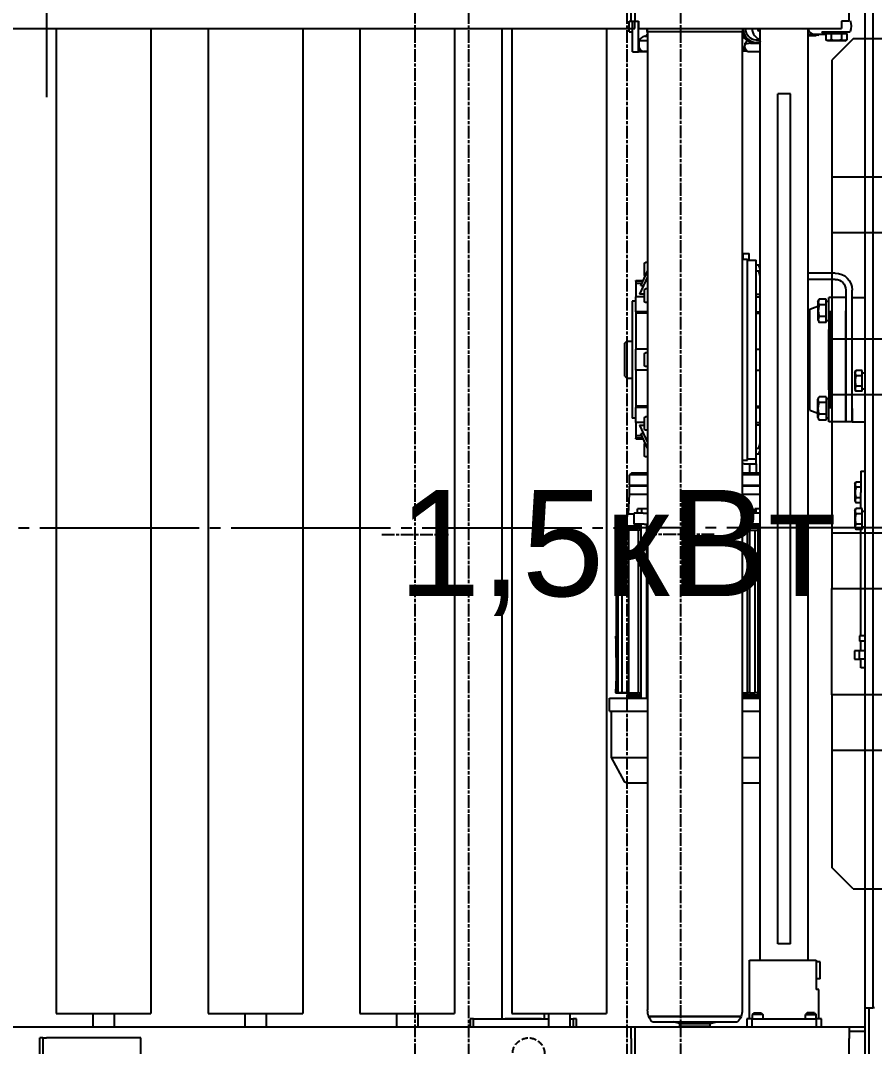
# Model space of a CAD drawing. Header units: millimetres. Extents: x -383313 to -161684, y -117025 to 99224.
# Drawn here: x -328167 to -327364, y 31236 to 32202 of the extents above; entities that cross this region are included whole.
import ezdxf

# ---------------------------------------------------------------- set-up
doc = ezdxf.new("R2010")
doc.units = ezdxf.units.MM
doc.header["$MEASUREMENT"] = 0
for name, pattern in [('AM_ISO08W050', [18, 12, -1.5, 3, -1.5]), ('DASHED', [0.75, 0.5, -0.25]), ('ESKD_shtrih', [4, 3, -1]), ('ESKD_shtrihpunktir', [18, 15, -1, 1, -1])]:
    doc.linetypes.add(name, pattern=pattern)
doc.layers.get('Defpoints').update_dxf_attribs({"color": 31})
for name, color, linetype in [('001__КОНСТРУКТИВ__размеры внутр.', 7, 'Continuous'), ('PV-55E8', 7, 'Continuous'), ('Робот', 30, 'Continuous')]:
    doc.layers.add(name, color=color, linetype=linetype)
doc.layers.add('AM_7', color=4, linetype='AM_ISO08W050', lineweight=25)
doc.styles.add('PSTUDIO', font='arial.ttf')
doc.dimstyles.new('PS_TICK', dxfattribs={"dimscale": 100, "dimtxt": 2.5, "dimasz": 1, "dimexe": 2, "dimexo": 2, "dimgap": 1, "dimtad": 1, "dimdec": 0, "dimzin": 0, "dimdsep": 46, "dimtxsty": 'PSTUDIO', "dimblk": 'ARCHTICK', "dimcen": 2, "dimdle": 1.5, "dimse1": 1, "dimse2": 1, "dimadec": 0, "dimazin": 0, "dimtfac": 1, "dimtdec": 0, "dimtix": 1, "dimtmove": 1, "dimatfit": 3, "dimldrblk": 'ARCHTICK', "dimfxl": 1, "dimtolj": 1, "dimtzin": 0, "dimarcsym": 0})

# ---------------------------------------------------------------- blocks, each defined once
blk = doc.blocks.new('паллета1')
at = {"color": 44}
for p, q in [((130, -600), (130, 600)), ((182.5, 600), (182.5, -600)), ((282.5, -600), (282.5, 600)), ((335, 600), (335, -600)), ((465, -600), (465, 600)), ((517.5, -600), (517.5, 600)), ((617.5, 600), (617.5, -600)), ((670, 600), (670, -600)), ((0, 580), (0, -580)), ((800, -580), (800, 580)), ((0, -580), (20, -600)), ((800, -580), (780, -600)), ((20, -600), (130, -600)), ((130, -600), (182.5, -600)), ((182.5, -600), (282.5, -600)), ((282.5, -600), (335, -600)), ((335, -600), (465, -600)), ((465, -600), (517.5, -600)), ((617.5, -600), (517.5, -600)), ((617.5, -600), (670, -600)), ((670, -600), (780, -600))]:
    blk.add_line(p, q, dxfattribs=at)
blk = doc.blocks.new('A$Cd2819ec4')
at = {"layer": 'AM_7'}
for p, q in [((725.21, 199.42), (-722.94, 199.42)), ((0, -31.45), (0, 31.45)), ((707, 0), (-708.67, 0))]:
    blk.add_line(p, q, dxfattribs=at)
blk = doc.blocks.new('*U123')
at = {"color": 1, "linetype": 'ESKD_shtrihpunktir', "ltscale": 10}
blk.add_line((15.5, 6.62), (-1484.5, 6.62), dxfattribs=at)
at = {"layer": 'PV-55E8', "color": 3}
for p, q in [((-1264.5, 458.27), (-1264.5, 533.27)), ((-1260.5, 533.27), (-1260.5, 458.27)), ((-1484.5, 487.32), (-1484.5, 526.62)), ((-1279.5, 526.62), (-1279.5, 487.32)), ((-1484.5, 487.32), (-1484.5, 476.62)), ((-1279.5, 476.62), (-1279.5, 487.32)), ((-1279.5, 476.62), (-1484.5, 476.62)), ((-1279.5, 476.62), (-1484.5, 476.62)), ((-1438.7, 475.62), (-1410.3, 475.62)), ((-1438.7, 475.62), (-1438.7, 473.12)), ((-1434, 476.62), (-1434.5, 476.12)), ((-1434.5, 476.12), (-1424.5, 476.12)), ((-1434.5, 475.62), (-1434.5, 476.12)), ((-1424.5, 476.12), (-1414.5, 476.12)), ((-1415, 476.62), (-1414.5, 476.12)), ((-1414.5, 475.62), (-1414.5, 476.12)), ((-1410.3, 475.62), (-1410.3, 473.12)), ((-1375.5, 468.62), (-1375.5, 476.62)), ((-1370.5, 476.62), (-1370.5, 468.62)), ((-1310.5, 468.62), (-1310.5, 476.62)), ((-1305.5, 476.62), (-1305.5, 468.62)), ((-1264.5, 480.62), (-1279.5, 480.62)), ((-1264.5, 476.62), (-1279.5, 476.62)), ((-1468, 466.62), (-1381, 466.62)), ((-1424.5, 466.62), (-1468, 466.62)), ((-1464.5, 471.62), (-1384.5, 471.62)), ((-1438.7, 473.12), (-1445.13, 471.62)), ((-1438.7, 473.12), (-1410.3, 473.12)), ((-1381, 466.62), (-1424.5, 466.62)), ((-1410.3, 473.12), (-1403.87, 471.62)), ((-1370.5, 468.62), (-1375.5, 468.62)), ((-1373, 468.62), (-1373, 413.62)), ((-1370.5, 464.72), (-1370.5, 468.62)), ((-1370.5, 468.62), (-1310.5, 468.62)), ((-1360.5, 464.72), (-1370.5, 464.72)), ((-1368.9, 463.12), (-1370.5, 464.72)), ((-1362.1, 463.12), (-1360.5, 464.72)), ((-1360.5, 464.72), (-1360.5, 468.62)), ((-1320.5, 468.62), (-1320.5, 464.72)), ((-1320.5, 464.72), (-1310.5, 464.72)), ((-1318.9, 463.12), (-1320.5, 464.72)), ((-1312.1, 463.12), (-1310.5, 464.72)), ((-1310.5, 468.62), (-1310.5, 464.72)), ((-1305.5, 468.62), (-1310.5, 468.62)), ((-1308, 468.62), (-1308, 441.12)), ((-1469, -460.38), (-1469, 460.38)), ((-1380, -460.38), (-1380, 460.38)), ((-1368.9, 463.12), (-1362.1, 463.12)), ((-1312.1, 463.12), (-1318.9, 463.12)), ((-1264.5, -531.73), (-1264.5, 458.27)), ((-1264.5, 458.27), (-1257, 458.27)), ((-1257, -531.73), (-1257, 458.27)), ((-1255.55, 458.27), (-1257, 458.27)), ((-1310.5, 413.62), (-1310.5, 441.12)), ((-1308, 441.12), (-1310.5, 441.12)), ((-1306.5, 431.12), (-1310.5, 431.12)), ((-1306.5, 431.12), (-1306.5, 415.12)), ((-1373, 413.62), (-1310.5, 413.62)), ((-1363, 413.62), (-1363, -463.38)), ((-1318, 413.62), (-1318, -463.38)), ((-1306.5, 415.12), (-1310.5, 415.12)), ((-1346.5, 398.12), (-1346.5, -401.88)), ((-1334.5, 398.12), (-1346.5, 398.12)), ((-1334.5, 398.12), (-1334.5, -401.88)), ((-1490.85, 245.2), (-1503, 222.77)), ((-1469, 246.77), (-1488.21, 246.77)), ((-1363, 246.77), (-1380, 246.77)), ((-1503, 222.77), (-1469, 222.77)), ((-1503, 222.77), (-1503, 179.27)), ((-1380, 222.77), (-1363, 222.77)), ((-1505, 179.27), (-1469, 179.27)), ((-1505, 179.27), (-1505, 166.77)), ((-1380, 179.27), (-1363, 179.27)), ((-1505, 166.77), (-1469, 166.77)), ((-1488.5, 163.77), (-1488.5, 165.77)), ((-1488.5, 165.77), (-1475.51, 165.77)), ((-1488.25, 165.77), (-1488.3, 166.77)), ((-1475.51, 3.27), (-1475.51, 166.77)), ((-1469.9, 166.77), (-1469.9, 3.27)), ((-1469.9, 165.77), (-1469, 165.77)), ((-1380, 166.77), (-1363, 166.77)), ((-1380, 165.77), (-1365.25, 165.77)), ((-1365.25, 3.27), (-1365.25, 166.77)), ((-1499.36, 161.97), (-1485.9, 161.97)), ((-1499.36, 161.97), (-1499.36, 161.77)), ((-1498.73, 146.87), (-1499.36, 161.77)), ((-1498.01, 161.77), (-1498.08, 161.77)), ((-1496.9, 161.77), (-1498.01, 161.77)), ((-1496.17, 161.77), (-1496.9, 161.77)), ((-1496.9, 8.77), (-1496.9, 161.77)), ((-1493.16, 161.77), (-1496.17, 161.77)), ((-1493.16, 8.77), (-1493.16, 161.77)), ((-1487.13, 161.77), (-1493.16, 161.77)), ((-1488.5, 163.77), (-1475.51, 163.77)), ((-1486.25, 161.97), (-1488.5, 163.77)), ((-1487.13, 8.77), (-1487.13, 161.77)), ((-1486.39, 161.77), (-1487.13, 161.77)), ((-1486.39, 161.77), (-1477.99, 161.77)), ((-1485.9, 161.97), (-1485.65, 161.77)), ((-1477.25, 161.77), (-1477.99, 161.77)), ((-1477.99, 8.77), (-1477.99, 161.77)), ((-1477.25, 161.77), (-1475.51, 161.77)), ((-1469.9, 163.77), (-1469, 163.77)), ((-1469.9, 161.77), (-1469, 161.77)), ((-1380, 163.77), (-1365.25, 163.77)), ((-1380, 161.77), (-1374.99, 161.77)), ((-1374.99, 161.77), (-1374.99, 8.77)), ((-1374.76, 161.77), (-1374.99, 161.77)), ((-1374.76, 161.77), (-1374.01, 161.77)), ((-1373.99, 161.77), (-1374.01, 161.77)), ((-1373.24, 161.77), (-1373.99, 161.77)), ((-1373.24, 161.77), (-1373, 161.77)), ((-1373, 161.77), (-1368.05, 161.77)), ((-1373, 8.77), (-1373, 161.77)), ((-1368.05, 8.77), (-1368.05, 161.77)), ((-1365.25, 161.77), (-1368.05, 161.77)), ((-1498.74, 8.77), (-1498.74, 147.05)), ((-1264.5, 138.27), (-1268.5, 138.27)), ((-1268.5, 138.27), (-1268.5, 130.27)), ((-1498.74, 128.69), (-1499, 128.68)), ((-1499, 126.68), (-1499, 128.68)), ((-1499, 110.68), (-1499, 126.68)), ((-1274.5, 130.27), (-1269.5, 130.27)), ((-1274.5, 122.27), (-1274.5, 130.27)), ((-1264.5, 130.27), (-1269.5, 130.27)), ((-1269.5, 130.27), (-1269.5, 122.27)), ((-1264.5, 130.27), (-1268.5, 130.27)), ((-1269.5, 122.27), (-1274.5, 122.27)), ((-1264.5, 122.27), (-1269.5, 122.27)), ((-1268.5, 122.27), (-1268.5, 113.27)), ((-1499, 110.68), (-1499, 108.68)), ((-1498.74, 108.68), (-1499, 108.68)), ((-1269.5, 108.27), (-1269.5, 113.27)), ((-1264.5, 113.27), (-1269.5, 113.27)), ((-1264.5, 108.27), (-1269.5, 108.27)), ((-1268.5, 108.27), (-1268.5, 8.08)), ((-1498.74, 63.78), (-1499, 63.77)), ((-1499, 63.77), (-1499, 61.77)), ((-1499, 45.77), (-1499, 61.77)), ((-1499, 45.77), (-1499, 43.77)), ((-1498.74, 43.76), (-1499, 43.77)), ((-1498.74, 8.77), (-1498.01, 8.77)), ((-1498.01, 8.77), (-1496.9, 8.77)), ((-1496.9, 8.77), (-1496.17, 8.77)), ((-1496.17, 8.77), (-1493.16, 8.77)), ((-1493.16, 8.77), (-1487.13, 8.77)), ((-1488.75, 4.77), (-1475.51, 4.77)), ((-1488.25, -6.73), (-1488.75, 4.77)), ((-1486, 8.77), (-1488.5, 6.77)), ((-1488.5, 4.77), (-1488.5, 6.77)), ((-1475.51, 6.77), (-1488.5, 6.77)), ((-1487.13, 8.77), (-1486.39, 8.77)), ((-1477.99, 8.77), (-1486.39, 8.77)), ((-1481.64, 3.27), (-1481.86, 3.27)), ((-1481.86, -7.23), (-1481.86, 3.27)), ((-1473.34, 3.27), (-1481.64, 3.27)), ((-1477.99, 8.77), (-1477.25, 8.77)), ((-1475.51, 8.77), (-1477.25, 8.77)), ((-1472.22, 3.27), (-1473.34, 3.27)), ((-1472.22, 3.27), (-1469, 3.27)), ((-1469, 8.77), (-1469.9, 8.77)), ((-1469, 6.77), (-1469.9, 6.77)), ((-1469.9, 4.77), (-1469, 4.77)), ((-1380, 8.77), (-1374.99, 8.77)), ((-1365.25, 6.77), (-1380, 6.77)), ((-1380, 4.77), (-1366.24, 4.77)), ((-1374.99, 8.77), (-1374.76, 8.77)), ((-1374.01, 8.77), (-1374.76, 8.77)), ((-1363.91, 3.27), (-1374.43, 3.27)), ((-1374.43, -7.23), (-1374.43, 3.27)), ((-1374.01, 8.77), (-1373.99, 8.77)), ((-1373.99, 8.77), (-1373.24, 8.77)), ((-1373, 8.77), (-1373.24, 8.77)), ((-1373, 8.77), (-1368.05, 8.77)), ((-1368.05, 8.77), (-1365.25, 8.77)), ((-1366.24, 4.77), (-1365.25, 4.77)), ((-1363, 3.27), (-1363.91, 3.27)), ((-1274, 6.27), (-1272.95, 8.08)), ((-1274, -9.73), (-1274, 6.27)), ((-1267, 8.08), (-1272.95, 8.08)), ((-1267, 3.18), (-1272.95, 3.18)), ((-1267, 8.08), (-1267, 3.18)), ((-1267, 5.77), (-1264.5, 5.77)), ((-1267, 3.18), (-1267, -6.64)), ((-1488.25, -6.73), (-1481.86, -6.73)), ((-1486.25, -25.23), (-1487.25, -6.73)), ((-1481.86, -7.23), (-1481.64, -7.23)), ((-1473.34, -7.23), (-1481.64, -7.23)), ((-1478.49, -7.23), (-1478.49, -11.23)), ((-1474.42, -7.23), (-1474.42, -11.23)), ((-1473.34, -7.23), (-1472.22, -7.23)), ((-1472.22, -7.23), (-1469, -7.23)), ((-1380, -6.73), (-1374.43, -6.73)), ((-1363.91, -7.23), (-1374.43, -7.23)), ((-1368.23, -7.23), (-1368.23, -11.23)), ((-1366.75, -7.23), (-1366.75, -11.23)), ((-1363.91, -7.23), (-1363, -7.23)), ((-1267, -6.64), (-1272.95, -6.64)), ((-1267, -6.64), (-1267, -11.55)), ((-1267, -9.23), (-1264.5, -9.23)), ((-1474.42, -11.23), (-1478.49, -11.23)), ((-1469, -11.23), (-1474.42, -11.23)), ((-1366.75, -11.23), (-1368.23, -11.23)), ((-1363, -11.23), (-1366.75, -11.23)), ((-1274, -9.73), (-1272.95, -11.55)), ((-1274, -18.73), (-1272.95, -16.92)), ((-1274, -34.73), (-1274, -18.73)), ((-1267, -11.55), (-1272.95, -11.55)), ((-1268.5, -16.92), (-1272.95, -16.92)), ((-1268.5, -11.55), (-1268.5, -26.73)), ((-1486.25, -25.23), (-1469, -25.23)), ((-1486, -25.23), (-1486, -32.73)), ((-1380, -25.23), (-1367.95, -25.23)), ((-1367.95, -25.23), (-1363, -25.23)), ((-1268.5, -21.82), (-1272.95, -21.82)), ((-1268.5, -46.73), (-1268.5, -26.73)), ((-1469, -32.73), (-1486, -32.73)), ((-1485.5, -33.23), (-1486, -32.73)), ((-1485.5, -33.23), (-1486, -33.73)), ((-1486, -33.73), (-1469, -33.73)), ((-1486, -33.73), (-1486, -43.23)), ((-1485.5, -33.23), (-1469, -33.23)), ((-1469, -33.23), (-1485.5, -33.23)), ((-1368.13, -32.73), (-1380, -32.73)), ((-1380, -33.23), (-1368.47, -33.23)), ((-1363, -33.23), (-1380, -33.23)), ((-1380, -33.73), (-1363, -33.73)), ((-1368.47, -33.23), (-1363, -33.23)), ((-1363, -32.73), (-1368.13, -32.73)), ((-1274, -34.73), (-1272.95, -36.55)), ((-1268.5, -31.64), (-1272.95, -31.64)), ((-1268.5, -36.55), (-1272.95, -36.55)), ((-1469, -43.23), (-1486, -43.23)), ((-1484, -45.23), (-1486, -43.23)), ((-1484, -45.23), (-1469, -45.23)), ((-1363, -43.23), (-1380, -43.23)), ((-1380, -45.23), (-1363, -45.23)), ((-1373, -53.73), (-1373, -45.23)), ((-1367, -53.73), (-1367, -45.23)), ((-1268.5, -46.73), (-1264.5, -46.73)), ((-1378.21, -53.73), (-1380, -53.73)), ((-1380, -57.23), (-1375, -57.23)), ((-1378.21, -53.73), (-1367.18, -53.73)), ((-1375, -57.23), (-1375, -246.23)), ((-1367, -53.73), (-1367.18, -53.73)), ((-1367, -53.73), (-1367, -58.23)), ((-1472, -61.33), (-1472, -72.13)), ((-1469, -60.33), (-1471, -60.33)), ((-1375, -58.23), (-1367, -58.23)), ((-1367, -58.23), (-1367, -245.23)), ((-1367, -62.93), (-1364.5, -62.93)), ((-1364.5, -62.93), (-1363, -66.15)), ((-1480, -77.23), (-1480, -77.9)), ((-1480, -77.23), (-1473.17, -77.23)), ((-1476.51, -89.99), (-1469, -73.89)), ((-1469, -68.29), (-1475.55, -82.34)), ((-1367, -68.53), (-1364.5, -68.53)), ((-1364.5, -68.53), (-1363, -72.96)), ((-1480, -79.92), (-1480, -77.9)), ((-1473.48, -77.9), (-1480, -77.9)), ((-1480, -92.46), (-1480, -79.92)), ((-1474.42, -79.92), (-1480, -79.92)), ((-1475.55, -82.34), (-1472.94, -82.34)), ((-1472, -86.23), (-1472, -97.03)), ((-1469, -85.23), (-1471, -85.23)), ((-1480, -92.46), (-1480, -106.6)), ((-1472, -92.46), (-1480, -92.46)), ((-1476.51, -89.99), (-1472, -89.99)), ((-1363, -89.99), (-1367, -89.99)), ((-1367, -92.46), (-1363, -92.46)), ((-1309, -97.27), (-1307.57, -94.8)), ((-1301, -94.8), (-1307.57, -94.8)), ((-1301, -100.28), (-1301, -94.8)), ((-1298.5, -93.23), (-1298.5, -114.57)), ((-1296.5, -93.23), (-1298.5, -93.23)), ((-1282.5, -93.23), (-1296.5, -93.23)), ((-1282.5, -93.23), (-1282.5, -105.73)), ((-1276.5, -93.23), (-1282.5, -93.23)), ((-1282.5, -105.73), (-1282.5, -93.23)), ((-1276.5, -93.23), (-1276.5, -105.73)), ((-1276.5, -105.73), (-1276.5, -93.23)), ((-1276.5, -93.23), (-1264.5, -93.23)), ((-1483.5, -206.73), (-1483.5, -96.73)), ((-1480, -96.73), (-1483.5, -96.73)), ((-1469, -98.03), (-1471, -98.03)), ((-1316.5, -104.18), (-1309, -101.45)), ((-1316.5, -104.18), (-1316.5, -199.28)), ((-1309, -97.27), (-1309, -114.27)), ((-1301, -100.28), (-1307.57, -100.28)), ((-1298.5, -96.77), (-1301, -96.77)), ((-1301, -111.25), (-1301, -100.28)), ((-1296.5, -105.73), (-1296.5, -197.73)), ((-1282.5, -217.23), (-1282.5, -105.73)), ((-1282.5, -105.73), (-1282.5, -197.73)), ((-1276.5, -105.73), (-1276.5, -217.23)), ((-1276.5, -105.73), (-1276.5, -197.73)), ((-1480, -108.03), (-1480, -106.6)), ((-1469, -106.6), (-1480, -106.6)), ((-1480, -141.73), (-1480, -108.03)), ((-1469, -108.03), (-1480, -108.03)), ((-1367, -106.6), (-1363, -106.6)), ((-1367, -108.03), (-1363, -108.03)), ((-1309, -114.27), (-1307.57, -116.74)), ((-1301, -111.25), (-1307.57, -111.25)), ((-1301, -116.74), (-1301, -111.25)), ((-1298.5, -114.77), (-1301, -114.77)), ((-1298.5, -123.35), (-1298.5, -114.57)), ((-1316.5, -121.98), (-1318, -121.98)), ((-1301, -116.74), (-1307.57, -116.74)), ((-1298.5, -123.35), (-1298.5, -180.11)), ((-1274, -123.73), (-1272.95, -121.92)), ((-1274, -139.73), (-1274, -123.73)), ((-1267, -121.92), (-1272.95, -121.92)), ((-1267, -121.92), (-1267, -126.82)), ((-1267, -124.23), (-1264.5, -124.23)), ((-1490.53, -136.23), (-1488.53, -134.23)), ((-1488.53, -169.23), (-1488.53, -134.23)), ((-1488.53, -134.23), (-1483.5, -134.23)), ((-1298.5, -128.13), (-1296.5, -128.13)), ((-1267, -126.82), (-1272.95, -126.82)), ((-1267, -126.82), (-1267, -136.64)), ((-1490.53, -136.23), (-1490.53, -167.23)), ((-1480, -141.73), (-1480, -161.73)), ((-1469, -141.73), (-1480, -141.73)), ((-1367, -141.73), (-1363, -141.73)), ((-1274, -139.73), (-1272.95, -141.55)), ((-1267, -136.64), (-1272.95, -136.64)), ((-1267, -141.55), (-1272.95, -141.55)), ((-1267, -136.64), (-1267, -141.55)), ((-1267, -139.23), (-1264.5, -139.23)), ((-1472, -146.33), (-1472, -157.13)), ((-1469, -145.33), (-1471, -145.33)), ((-1480, -195.43), (-1480, -161.73)), ((-1469, -161.73), (-1480, -161.73)), ((-1469, -158.13), (-1471, -158.13)), ((-1367, -161.73), (-1363, -161.73)), ((-1490.53, -167.23), (-1488.53, -169.23)), ((-1488.53, -169.23), (-1483.5, -169.23)), ((-1316.5, -181.48), (-1318, -181.48)), ((-1298.5, -175.33), (-1296.5, -175.33)), ((-1298.5, -188.89), (-1298.5, -180.11)), ((-1309, -189.19), (-1307.57, -186.72)), ((-1309, -206.19), (-1309, -189.19)), ((-1301, -186.72), (-1307.57, -186.72)), ((-1301, -192.21), (-1307.57, -192.21)), ((-1301, -186.72), (-1301, -192.21)), ((-1301, -188.69), (-1298.5, -188.69)), ((-1301, -192.21), (-1301, -203.18)), ((-1298.5, -188.89), (-1298.5, -210.23)), ((-1480, -196.86), (-1480, -195.43)), ((-1469, -195.43), (-1480, -195.43)), ((-1480, -196.86), (-1480, -211)), ((-1469, -196.86), (-1480, -196.86)), ((-1367, -195.43), (-1363, -195.43)), ((-1367, -196.86), (-1363, -196.86)), ((-1316.5, -199.28), (-1309, -202.01)), ((-1480, -206.73), (-1483.5, -206.73)), ((-1480, -223.54), (-1480, -211)), ((-1472, -211), (-1480, -211)), ((-1472, -206.43), (-1472, -217.23)), ((-1469, -205.43), (-1471, -205.43)), ((-1367, -211), (-1363, -211)), ((-1309, -206.19), (-1307.57, -208.66)), ((-1301, -203.18), (-1307.57, -203.18)), ((-1301, -208.66), (-1307.57, -208.66)), ((-1301, -203.18), (-1301, -208.66)), ((-1301, -206.69), (-1298.5, -206.69)), ((-1296.5, -210.23), (-1298.5, -210.23)), ((-1282.5, -210.23), (-1296.5, -210.23)), ((-1276.5, -210.23), (-1264.5, -210.23)), ((-1472, -213.47), (-1476.51, -213.47)), ((-1469, -229.57), (-1476.51, -213.47)), ((-1472.94, -221.12), (-1475.55, -221.12)), ((-1475.55, -221.12), (-1469, -235.17)), ((-1469, -218.23), (-1471, -218.23)), ((-1367, -213.47), (-1363, -213.47)), ((-1480, -225.56), (-1480, -223.54)), ((-1474.42, -223.54), (-1480, -223.54)), ((-1480, -225.56), (-1480, -226.23)), ((-1473.48, -225.56), (-1480, -225.56)), ((-1480, -226.23), (-1473.17, -226.23)), ((-1472, -231.33), (-1472, -242.13)), ((-1363, -230.5), (-1364.5, -234.93)), ((-1292.5, -227.23), (-1318, -227.23)), ((-1364.5, -234.93), (-1367, -234.93)), ((-1364.5, -240.53), (-1367, -240.53)), ((-1363, -237.31), (-1364.5, -240.53)), ((-1292.5, -233.23), (-1318, -233.23)), ((-1469, -243.13), (-1471, -243.13)), ((-1380, -246.23), (-1375, -246.23)), ((-1379, -246.23), (-1379, -251.73)), ((-1375, -245.23), (-1367, -245.23)), ((-1373.5, -245.23), (-1373.5, -251.73)), ((-1379, -251.73), (-1380, -251.73)), ((-1379, -251.73), (-1373.5, -251.73)), ((-1334.5, -401.88), (-1346.5, -401.88)), ((-1483.28, -441.38), (-1483.28, -470.38)), ((-1483.28, -441.38), (-1477.54, -441.38)), ((-1469, -441.38), (-1477.54, -441.38)), ((-1477.54, -441.38), (-1477.54, -470.38)), ((-1469, -441.88), (-1473.04, -441.88)), ((-1380, -442.38), (-1375.4, -442.38)), ((-1380, -442.72), (-1378.81, -444.18)), ((-1376.87, -444.18), (-1374.99, -441.88)), ((-1374.99, -441.88), (-1363, -441.88)), ((-1477.13, -451.78), (-1477.13, -446.88)), ((-1475.25, -454.08), (-1477.13, -451.78)), ((-1469, -451.78), (-1477.13, -451.78)), ((-1378.65, -444.38), (-1378.38, -444.38)), ((-1378.46, -444.64), (-1378.38, -444.38)), ((-1378.38, -444.38), (-1377.03, -444.38)), ((-1377.15, -449.74), (-1375.23, -452.08)), ((-1368.63, -450.38), (-1377.13, -448.81)), ((-1372.1, -449.74), (-1363, -449.74)), ((-1369.55, -450.38), (-1367.26, -450.38)), ((-1367.26, -452.88), (-1363, -452.88)), ((-1363.17, -451.23), (-1363, -451.02)), ((-1299.5, -451.68), (-1301.31, -452.73)), ((-1301.31, -458.68), (-1301.31, -452.73)), ((-1283.5, -451.68), (-1299.5, -451.68)), ((-1296.41, -458.68), (-1296.41, -452.73)), ((-1286.59, -458.68), (-1286.59, -452.73)), ((-1283.5, -451.68), (-1281.69, -452.73)), ((-1281.69, -458.68), (-1281.69, -452.73)), ((-1486.5, -460.38), (-1484.11, -460.38)), ((-1486.5, -460.38), (-1486.5, -470.38)), ((-1483.28, -460.38), (-1484.11, -460.38)), ((-1477.5, -463.38), (-1286.5, -463.38)), ((-1477.5, -469.68), (-1477.5, -463.38)), ((-1471.19, -456.13), (-1469, -456.13)), ((-1469, -458.17), (-1470.67, -456.13)), ((-1380, -460.38), (-1469, -460.38)), ((-1380, -460.38), (-1469, -460.38)), ((-1318, -457.18), (-1315.82, -457.18)), ((-1308.86, -457.18), (-1315.82, -457.18)), ((-1312.34, -458.08), (-1301.93, -458.08)), ((-1304.44, -460.43), (-1278.52, -460.43)), ((-1301.31, -458.68), (-1296.41, -458.68)), ((-1296.41, -458.68), (-1286.59, -458.68)), ((-1286.59, -458.68), (-1281.69, -458.68)), ((-1286.5, -469.68), (-1286.5, -463.38)), ((-1486.5, -470.38), (-1484.5, -470.38)), ((-1484.5, -470.38), (-1478.2, -470.38)), ((-1484.5, -470.38), (-1484.5, -523.38)), ((-1478.2, -470.38), (-1477.5, -470.38)), ((-1477.5, -470.38), (-1477.5, -469.68)), ((-1286.5, -470.38), (-1286.5, -469.68)), ((-1285.8, -470.38), (-1286.5, -470.38)), ((-1279.5, -470.38), (-1285.8, -470.38)), ((-1279.5, -470.38), (-1279.5, -523.38))]:
    blk.add_line(p, q, dxfattribs=at)
for centre, radius, start, end in [((-1449, 460.38), 20, 161.80513, 180), ((-1450.06, 457.79), 20, 136.2314, 153.78456), ((-1398.94, 457.79), 20, 26.21544, 43.7686), ((-1400, 460.38), 20, 0, 18.19487), ((-1488.21, 243.77), 3, 90, 151.55707), ((-1471, -61.33), 1, 90, 180), ((-1471, -72.13), 1, 180, 255.97012), ((-1471, -86.23), 1, 90, 180), ((-1471, -97.03), 1, 180, 270), ((-1471, -146.33), 1, 90, 180), ((-1471, -157.13), 1, 180, 270), ((-1471, -206.43), 1, 90, 180), ((-1471, -217.23), 1, 180, 270), ((-1292.5, -217.23), 16, 270, 0), ((-1292.5, -217.23), 10, 270, 0), ((-1471, -231.33), 1, 104.02988, 180), ((-1471, -242.13), 1, 180, 270), ((-1464.28, -461.93), 4.97, 161.74254, 196.90661), ((-1384.72, -461.93), 4.97, 343.09339, 18.25746), ((-1291.5, -465.68), 9.5, 132.5369, 146.45226), ((-1291.5, -465.68), 9.5, 33.54774, 47.4631), ((-1291.5, -465.68), 14, 337.97569, 22.02431)]:
    blk.add_arc(centre, radius, start, end, dxfattribs=at)
at = {"layer": 'PV-55E8', "color": 3, "extrusion": (0, 0, -1)}
for centre, major_axis, ratio, start_param, end_param in [((-1497.99, 143.96), (-0.01, 17.89), 0.041905, -1.407681, -0.097744), ((-1473.04, -446.88), (0, 5), 0.819152, -1.570796, 0), ((-1382.86, -449.13), (0, -7), 0.819152, -2.356067, -1.483559), ((-1372.82, -449.13), (0, 7), 0.819152, -0.825153, -0.785526), ((-1369.55, -465.38), (0, 15), 0.819152, -1.016799, -0.480704), ((-1367.26, -465.38), (0, 15), 0.819152, -1.437065, 0), ((-1372.82, -449.13), (0, 7), 0.819152, -1.067618, -0.825153), ((-1367.26, -465.38), (0, 12.5), 0.819152, -1.410106, 0), ((-1369.55, -465.38), (0, 15), 0.819152, -0.480704, 0), ((-1360.95, -465.38), (0, 12.5), 0.819152, -1.410106, -0.201878), ((-1367.26, -465.38), (0, 15), 0.819152, 0, 0.353724), ((-1471.19, -449.13), (0, -7), 0.819152, 0, 0.78527), ((-1457.88, -465.38), (0, 15), 0.819152, -1.437065, -1.13113), ((-1457.88, -465.38), (0, -15), 0.819152, 1.704528, 2.010463), ((-1360.95, -465.38), (0, 6), 0.819152, -1.230959, -0.430944), ((-1312.34, -465.68), (0, 9.5), 0.819152, -0.814426, -0.462955), ((-1312.34, -465.68), (0, 7.6), 0.819152, -1.141274, 0), ((-1312.34, -465.68), (0, -9.5), 0.819152, -2.678638, -2.498092)]:
    blk.add_ellipse(centre, major_axis=major_axis, ratio=ratio, start_param=start_param, end_param=end_param, dxfattribs=at)
at = {"layer": 'PV-55E8', "color": 3}
for points, weights in [([(-1272.95, 3.18), (-1274.37, 5.63), (-1272.95, 8.08)], [1.22364575665, 1.41294441399, 1.22364575665]), ([(-1272.95, -6.64), (-1274.37, -1.73), (-1272.95, 3.18)], [1.22364575665, 1.41294441399, 1.22364575665]), ([(-1272.95, -11.55), (-1274.37, -9.09), (-1272.95, -6.64)], [1.22364575665, 1.41294441399, 1.22364575665]), ([(-1272.95, -21.82), (-1274.37, -19.37), (-1272.95, -16.92)], [1.22364575665, 1.41294441399, 1.22364575665]), ([(-1272.95, -31.64), (-1274.37, -26.73), (-1272.95, -21.82)], [1.22364575665, 1.41294441399, 1.22364575665]), ([(-1272.95, -36.55), (-1274.37, -34.09), (-1272.95, -31.64)], [1.22364575665, 1.41294441399, 1.22364575665]), ([(-1307.57, -94.8), (-1309.16, -97.54), (-1307.57, -100.28)], [1.29573137036, 1.49618171095, 1.29573137036]), ([(-1307.57, -100.28), (-1309.16, -105.77), (-1307.57, -111.25)], [1.29573137036, 1.49618171095, 1.29573137036]), ([(-1307.57, -111.25), (-1309.16, -114), (-1307.57, -116.74)], [1.29573137036, 1.49618171095, 1.29573137036]), ([(-1272.95, -126.82), (-1274.37, -124.37), (-1272.95, -121.92)], [1.22364575665, 1.41294441399, 1.22364575665]), ([(-1272.95, -136.64), (-1274.37, -131.73), (-1272.95, -126.82)], [1.22364575665, 1.41294441399, 1.22364575665]), ([(-1272.95, -141.55), (-1274.37, -139.09), (-1272.95, -136.64)], [1.22364575665, 1.41294441399, 1.22364575665]), ([(-1307.57, -192.21), (-1309.16, -189.47), (-1307.57, -186.72)], [1.29573137036, 1.49618171095, 1.29573137036]), ([(-1307.57, -203.18), (-1309.16, -197.69), (-1307.57, -192.21)], [1.29573137036, 1.49618171095, 1.29573137036]), ([(-1307.57, -208.66), (-1309.16, -205.92), (-1307.57, -203.18)], [1.29573137036, 1.49618171095, 1.29573137036]), ([(-1296.41, -452.73), (-1298.86, -451.31), (-1301.31, -452.73)], [1.22364575665, 1.41294441399, 1.22364575665]), ([(-1286.59, -452.73), (-1291.5, -451.31), (-1296.41, -452.73)], [1.22364575665, 1.41294441399, 1.22364575665]), ([(-1281.69, -452.73), (-1284.14, -451.31), (-1286.59, -452.73)], [1.22364575665, 1.41294441399, 1.22364575665])]:
    blk.add_rational_spline(points, weights, degree=2, dxfattribs=at)
for points, knots in [([(-1318, -456.88), (-1317.44, -456.88), (-1316.88, -456.88), (-1315.63, -456.88), (-1314.94, -456.88), (-1312.93, -456.88), (-1311.67, -456.88), (-1310.46, -456.88)], [0.008804462, 0.008804462, 0.008804462, 0.008804462, 0.010711194, 0.010711194, 0.013181046, 0.013181046, 0.01812075, 0.01812075, 0.01812075, 0.01812075]), ([(-1301.31, -458.06), (-1301.36, -458.06), (-1301.4, -458.06), (-1301.69, -458.06), (-1301.93, -458.07), (-1302.38, -458.14), (-1302.59, -458.18), (-1302.99, -458.31), (-1303.18, -458.39), (-1303.53, -458.56), (-1303.69, -458.67), (-1304.13, -459), (-1304.38, -459.25), (-1304.8, -459.81), (-1304.97, -460.11), (-1305.12, -460.43)], [0.006940944, 0.006940944, 0.006940944, 0.006940944, 0.007099514, 0.007099514, 0.007986907, 0.007986907, 0.008874299, 0.008874299, 0.009761691, 0.009761691, 0.010649084, 0.010649084, 0.012423868, 0.012423868, 0.014198653, 0.014198653, 0.014198653, 0.014198653]), ([(-1305.12, -460.43), (-1305.05, -460.43), (-1305, -460.43), (-1304.93, -460.43), (-1304.91, -460.43), (-1304.9, -460.43)], [0.063788325, 0.063788325, 0.063788325, 0.063788325, 0.064729444, 0.064729444, 0.065670563, 0.065670563, 0.065670563, 0.065670563]), ([(-1304.9, -460.43), (-1304.87, -460.43), (-1304.8, -460.43), (-1304.64, -460.43), (-1304.54, -460.43), (-1304.44, -460.43)], [0.045413467, 0.045413467, 0.045413467, 0.045413467, 0.049378614, 0.049378614, 0.053343762, 0.053343762, 0.053343762, 0.053343762]), ([(-1298.1, -458.84), (-1298.14, -458.83), (-1298.19, -458.81), (-1298.33, -458.75), (-1298.42, -458.71), (-1298.52, -458.68)], [0.0034050674, 0.0034050674, 0.0034050674, 0.0034050674, 0.0035499449, 0.0035499449, 0.0038595357, 0.0038595357, 0.0038595357, 0.0038595357])]:
    blk.add_open_spline(points, degree=3, knots=knots, dxfattribs=at)
blk.add_open_spline([(-1310.46, -456.88), (-1310.4, -456.98), (-1310.35, -457.08), (-1310.29, -457.18)], degree=3, dxfattribs=at)
blk = doc.blocks.new('_ArchTick')
at = {"color": 0, "linetype": 'ByBlock', "const_width": 0.15}
blk.add_lwpolyline([(-0.5, -0.5), (0.5, 0.5)], dxfattribs=at)
blk = doc.blocks.new('*D251')
at = {"layer": '001__КОНСТРУКТИВ__размеры внутр.', "color": 0, "linetype": 'ByBlock', "lineweight": -2, "ltscale": 100, "transparency": 16777216}
for p, q in [((-329342.69, 32909.38), (-329342.69, 32129.36)), ((-328142.69, 32909.38), (-328142.69, 32129.36)), ((-327992.69, 32329.36), (-329492.69, 32329.36))]:
    blk.add_line(p, q, dxfattribs=at)
at = {"layer": 'Defpoints', "color": 0, "ltscale": 100, "transparency": 16777216}
for p in [(-329342.69, 33109.38), (-328142.69, 33109.38), (-329342.69, 32329.36)]:
    blk.add_point(p, dxfattribs=at)
at = {"layer": '001__КОНСТРУКТИВ__размеры внутр.', "color": 0, "lineweight": -2, "ltscale": 100, "transparency": 16777216, "xscale": 100, "yscale": 100, "zscale": 100, "rotation": 180}
blk.add_blockref('_ArchTick', (-329342.69, 32329.36), dxfattribs=at)
at = {"layer": '001__КОНСТРУКТИВ__размеры внутр.', "color": 0, "lineweight": -2, "ltscale": 100, "transparency": 16777216, "xscale": 100, "yscale": 100, "zscale": 100}
blk.add_blockref('_ArchTick', (-328142.69, 32329.36), dxfattribs=at)
at = {"layer": '001__КОНСТРУКТИВ__размеры внутр.', "color": 0, "ltscale": 100, "transparency": 16777216, "insert": (-328742.69, 32557), "char_height": 250, "attachment_point": 5, "style": 'PSTUDIO'}
blk.add_mtext('\\A1;1200', dxfattribs=at)
blk = doc.blocks.new('A$Cdbab0bab')
at = {"color": 3}
for p, q in [((0, 478), (0, 520)), ((465, 515), (465, 480)), ((560, 520), (560, 480)), ((557, 480), (557, 498.79)), ((0, 470), (0, 478)), ((465, 480), (553.7, 480)), ((557, 480), (553.7, 480)), ((557, 480), (560, 480)), ((0, 470), (1865, 470)), ((55, 470), (55, 462)), ((58, 462), (58, 470)), ((61.31, 457), (61.31, 470)), ((81.31, 457), (81.31, 470)), ((152, 470), (152, 462)), ((155, 462), (155, 470)), ((204.19, 457), (204.19, 470)), ((224.19, 457), (224.19, 470)), ((347.06, 457), (347.06, 470)), ((367.06, 457), (367.06, 470)), ((489.94, 457), (489.94, 470)), ((509.94, 457), (509.94, 470)), ((71.31, 457), (26.81, 457)), ((26.81, -470), (26.81, 457)), ((55, 462), (58, 462)), ((61.31, 462), (58, 462)), ((115.81, 457), (71.31, 457)), ((152, 462), (81.31, 462)), ((85, 462), (85, 457)), ((88, 462), (122, 462)), ((115.81, -470), (115.81, 457)), ((125, 462), (125, -470)), ((152, 462), (155, 462)), ((214.19, 457), (169.69, 457)), ((169.69, -470), (169.69, 457)), ((258.69, 457), (214.19, 457)), ((258.69, -470), (258.69, 457)), ((357.06, 457), (312.56, 457)), ((312.56, -470), (312.56, 457)), ((401.56, 457), (357.06, 457)), ((401.56, -470), (401.56, 457)), ((499.94, 457), (455.44, 457)), ((455.44, 104), (455.44, 457)), ((544.44, 457), (499.94, 457)), ((544.44, 104), (544.44, 457)), ((455.44, -470), (455.44, 104)), ((544.44, -470), (544.44, 104)), ((0, -470), (0, -476.3)), ((2000, -470), (0, -470)), ((0, -580), (0, -476.3))]:
    blk.add_line(p, q, dxfattribs=at)
at = {"color": 1, "linetype": 'ESKD_shtrihpunktir', "ltscale": 10}
blk.add_line((2000, 0), (0, 0), dxfattribs=at)
at = {"color": 94, "linetype": 'ESKD_shtrih', "ltscale": 2}
blk.add_circle((100, 495), 15, dxfattribs=at)
blk = doc.blocks.new('Робот ABB IRB660_3.15 (сверху)')
at = {"layer": 'Робот'}
blk.add_circle((0, 0), 3150, dxfattribs=at)

msp = doc.modelspace()

# ---------------------------------------------------------------- block references
at = {"linetype": 'DASHED'}
for name, p, rotation in [('A$Cd2819ec4', (-327795.67614, 31717.72711), 270), ('A$Cdbab0bab', (-327588.95318, 31724.05688), 180)]:
    msp.add_blockref(name, p, dxfattribs=dict(at, rotation=rotation))
at = {"linetype": 'DASHED', "xscale": -1, "rotation": 90}
msp.add_blockref('A$Cd2819ec4', (-327545.67614, 31717.72711), dxfattribs=at)
at = {"xscale": -1, "rotation": 180}
msp.add_blockref('*U123', (-326107.95318, 31730.67937), dxfattribs=at)
at = {"color": 2, "rotation": 270}
msp.add_blockref('паллета1', (-326803.47587, 32184.42378), dxfattribs=at)
at = {"layer": 'Робот', "rotation": 180}
msp.add_blockref('Робот ABB IRB660_3.15 (сверху)', (-328754.07698, 33964.72651), dxfattribs=at)

# ---------------------------------------------------------------- texts
at = {"ltscale": 100, "style": 'PSTUDIO'}
msp.add_text('1,5кВт', height=100, dxfattribs=at).set_placement((-327811.92864, 31659.81606))

# ---------------------------------------------------------------- dimensions: what is measured, and where the dimension line sits
at = {"layer": '001__КОНСТРУКТИВ__размеры внутр.', "ltscale": 100}
dim = msp.add_linear_dim(base=(-329342.68576, 32329.3552), p1=(-328142.68576, 33109.37721), p2=(-329342.68576, 33109.37721), dimstyle='PS_TICK', override={"dimse1": 0, "dimse2": 0, "dimarcsym": 1}, dxfattribs=at)
dim.commit()
dim.dimension.update_dxf_attribs({"geometry": '*D251', "text_midpoint": (-328742.68576, 32556.99845)})

doc.saveas('drawing.dxf')
